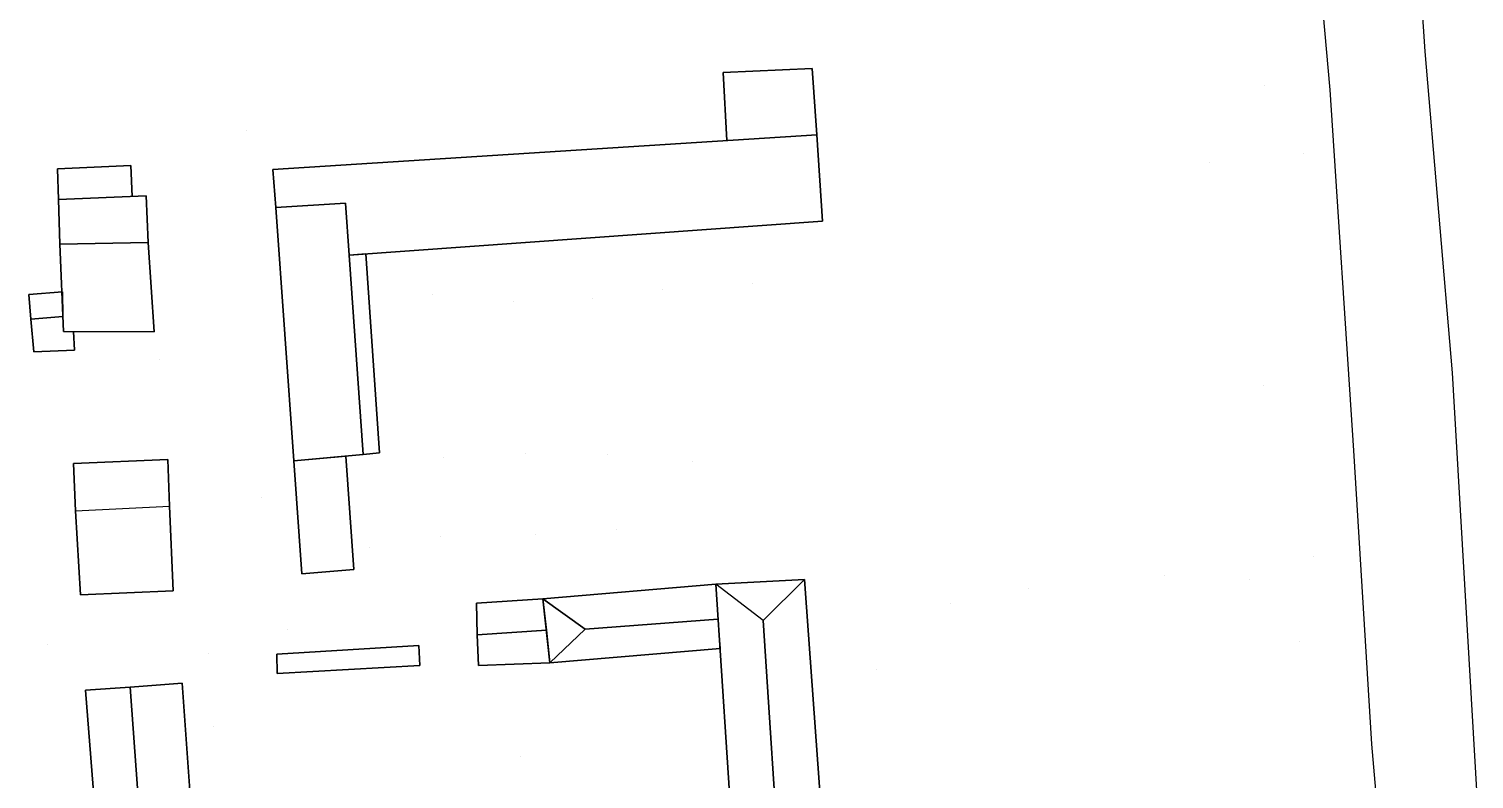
# Model space of a CAD drawing. Extents: x 526713 to 527247, y 149850 to 150411.
# Drawn here: x 526967.5 to 527116.6, y 150135.9 to 150213.2 of the extents above; entities that cross this region are included whole.
import ezdxf

# ---------------------------------------------------------------- set-up
doc = ezdxf.new("R2010")
doc.units = 0
doc.header["$LTSCALE"] = 10
doc.linetypes.add('CONTINU', pattern=[0])
for name, color, linetype in [('ARBRE', 3, 'CONTINU'), ('FACADE', 7, 'CONTINU'), ('TOIT', 1, 'CONTINU'), ('TROTTOIR', 5, 'CONTINU')]:
    doc.layers.add(name, color=color, linetype=linetype)

msp = doc.modelspace()

# ---------------------------------------------------------------- linework, layer by layer
at = {"layer": 'ARBRE'}
for p, q in [((527094.899, 150207.408, 139.857), (527094.899, 150207.408, 134.135734)), ((526989.979, 150202.759, 141.214), (526989.979, 150202.759, 134.333723)), ((527098.976, 150200.425, 140.971), (527098.976, 150200.425, 134.127498)), ((527089.294, 150199.497, 139.186), (527089.294, 150199.497, 134.176345)), ((527009.178, 150185.871, 140.251), (527009.178, 150185.871, 134.301554)), ((527032.821, 150186.343, 139.991), (527032.821, 150186.343, 134.312934)), ((527042.156, 150186.968, 139.555), (527042.156, 150186.968, 134.318479)), ((527017.471, 150185.113, 140.2), (527017.471, 150185.113, 134.303332)), ((527025.637, 150185.396, 139.991), (527025.637, 150185.396, 134.30755)), ((526980.968, 150179.113, 140.946), (526980.968, 150179.113, 134.180463)), ((527094.827, 150176.468, 139.036), (527094.827, 150176.468, 134.187831)), ((527018.694, 150169.433, 139.036), (527018.694, 150169.433, 134.266268)), ((527027.22, 150169.342, 139.069), (527027.22, 150169.342, 134.269745)), ((527010.216, 150168.995, 138.893), (527010.216, 150168.995, 134.261542)), ((527035.905, 150168.59, 139.086), (527035.905, 150168.59, 134.271707)), ((526991.49, 150164.926, 140.628), (526991.49, 150164.926, 134.24367)), ((527009.948, 150160.838, 137.527), (527009.948, 150160.838, 134.241869)), ((527019.725, 150161.125, 139.74), (527019.725, 150161.125, 134.246795)), ((527028.084, 150161.614, 139.74), (527028.084, 150161.614, 134.251591)), ((527002.605, 150159.704, 138.105), (527002.605, 150159.704, 134.235967)), ((527100.025, 150158.839, 148.883), (527100.025, 150158.839, 134.191923)), ((527084.653, 150156.836, 142.513), (527084.653, 150156.836, 134.264656)), ((527093.436, 150156.438, 142.513), (527093.436, 150156.438, 134.228124)), ((527070.641, 150155.499, 142.539), (527070.641, 150155.499, 134.255377)), ((527062.535, 150153.941, 144.248), (527062.535, 150153.941, 134.248128)), ((526994.222, 150151.323, 144.273), (526994.222, 150151.323, 134.276853)), ((526969.457, 150149.767, 141.634), (526969.457, 150149.767, 134.080822)), ((527098.574, 150150.057, 144.6), (527098.574, 150150.057, 134.213698)), ((526985.981, 150148.78, 138.231), (526985.981, 150148.78, 134.141986)), ((527054.906, 150147.206, 140.728), (527054.906, 150147.206, 134.228673)), ((526986.498, 150141.269, 137.611), (526986.498, 150141.269, 134.121449)), ((527018.193, 150138.15, 140.2), (527018.193, 150138.15, 134.191046))]:
    msp.add_line(p, q, dxfattribs=at)
at = {"layer": 'FACADE'}
for points in [[(527048.304, 150209.14, 139.58), (527039.104, 150208.717, 138.742), (527039.104, 150208.717, 134.369302), (527048.304, 150209.14, 134.360447)], [(527039.104, 150208.717, 138.742), (527039.476395, 150201.703146, 138.742), (527039.476395, 150201.703146, 134.352647), (527039.104, 150208.717, 134.369302)], [(527048.771, 150202.297, 139.58), (527048.304, 150209.14, 139.58), (527048.304, 150209.14, 134.360447), (527048.771, 150202.297, 134.3581)], [(526992.661, 150198.712, 141.399), (527048.771, 150202.297, 141.399), (527048.771, 150202.297, 134.3581), (526992.661, 150198.712, 134.325182)], [(527048.771, 150202.297, 141.399), (527049.356, 150193.406, 142.513), (527049.356, 150193.406, 134.337036), (527048.771, 150202.297, 134.3581)], [(526978.004, 150199.148, 137.309), (526970.447, 150198.802, 137.309), (526970.447, 150198.802, 134.094988), (526978.004, 150199.148, 134.211153)], [(526978.145, 150195.958, 137.837), (526978.004, 150199.148, 137.309), (526978.004, 150199.148, 134.211153), (526978.145, 150195.958, 134.201237)], [(526970.447, 150198.802, 137.309), (526970.557, 150195.634, 137.837), (526970.557, 150195.634, 134.084683), (526970.447, 150198.802, 134.094988)], [(526992.953, 150194.807, 141.952), (526992.661, 150198.712, 141.399), (526992.661, 150198.712, 134.325182), (526992.953, 150194.807, 134.315946)], [(526979.584, 150195.997, 140.326), (526970.557, 150195.634, 140.326), (526970.557, 150195.634, 134.084683), (526979.584, 150195.997, 134.223255)], [(526979.806, 150191.217, 141.583), (526979.584, 150195.997, 140.326), (526979.584, 150195.997, 134.223255), (526979.806, 150191.217, 134.20856)], [(526970.557, 150195.634, 140.326), (526970.693, 150191.041, 140.326), (526970.693, 150191.041, 134.069387), (526970.557, 150195.634, 134.084683)], [(527000.172, 150195.262, 141.952), (526992.953, 150194.807, 141.952), (526992.953, 150194.807, 134.315946), (527000.172, 150195.262, 134.320166)], [(526992.953, 150194.807, 137.669), (526994.833, 150168.688, 137.669), (526994.833, 150168.688, 134.254138), (526992.953, 150194.807, 134.315946)], [(527000.532, 150189.899, 142.513), (527000.172, 150195.262, 141.952), (527000.172, 150195.262, 134.320166), (527000.532, 150189.899, 134.307464)], [(527049.356, 150193.406, 142.513), (527000.532, 150189.899, 142.513), (527000.532, 150189.899, 134.307464), (527049.356, 150193.406, 134.337036)], [(526970.693, 150191.041, 141.583), (526979.806, 150191.217, 141.583), (526979.806, 150191.217, 134.20856), (526970.693, 150191.041, 134.069387)], [(526971.078, 150182.015, 139.077), (526970.693, 150191.041, 141.583), (526970.693, 150191.041, 134.069387), (526971.078, 150182.015, 134.041117)], [(526979.811, 150191.213, 141.583), (526980.408, 150181.99, 139.077), (526980.408, 150181.99, 134.182828), (526979.811, 150191.213, 134.20862)], [(527002.247465, 150190.022221, 137.326), (527003.647, 150169.514, 137.326), (527003.647, 150169.514, 134.259939), (527002.247465, 150190.022221, 134.308503)], [(527001.978, 150169.341, 137.669), (527000.532, 150189.899, 137.669), (527000.532, 150189.899, 134.307464), (527001.978, 150169.341, 134.258801)], [(526970.961, 150186.115, 138.214), (526967.499, 150185.856, 138.214), (526967.499, 150185.856, 134.051667), (526970.961, 150186.115, 134.054838)], [(526980.408, 150181.99, 139.077), (526971.078, 150182.015, 139.077), (526971.078, 150182.015, 134.041117), (526980.408, 150181.99, 134.182828)], [(526972.102174, 150182.012256, 138.466), (526972.211, 150180.114, 138.114), (526972.211, 150180.114, 134.051151), (526972.102174, 150182.012256, 134.056673)], [(526972.211, 150180.114, 138.114), (526968.008, 150179.917, 138.114), (526968.008, 150179.917, 134.055136), (526972.211, 150180.114, 134.051151)], [(526994.833, 150168.688, 137.669), (527001.978, 150169.341, 137.669), (527001.978, 150169.341, 134.258801), (526994.833, 150168.688, 134.254138)], [(527000.204977, 150169.178959, 137.142), (527001.011, 150157.473, 137.142), (527001.011, 150157.473, 134.229927), (527000.204977, 150169.178959, 134.257644)], [(527003.647, 150169.514, 137.326), (527001.978, 150169.341, 137.326), (527001.978, 150169.341, 134.258801), (527003.647, 150169.514, 134.259939)], [(526981.836, 150168.838, 140.309), (526972.089, 150168.429, 140.309), (526972.089, 150168.429, 134.039816), (526981.836, 150168.838, 134.154813)], [(526995.652, 150157.043, 137.1), (526994.833, 150168.688, 137.1), (526994.833, 150168.688, 134.254138), (526995.652, 150157.043, 134.226573)], [(527001.011, 150157.473, 137.142), (526995.652, 150157.043, 137.1), (526995.652, 150157.043, 134.226573), (527001.011, 150157.473, 134.229927)], [(527020.511, 150154.443, 139.413), (527038.361, 150155.963, 139.413), (527038.361, 150155.963, 134.242497), (527020.511, 150154.443, 134.231115)], [(527038.361, 150155.963, 143.377), (527047.497, 150156.463, 143.377), (527047.497, 150156.463, 134.247656), (527038.361, 150155.963, 134.242497)], [(527040.687, 150120.242, 143.377), (527038.361, 150155.963, 143.377), (527038.361, 150155.963, 134.242497), (527040.687, 150120.242, 134.157861)], [(527047.497, 150156.463, 143.377), (527050.084, 150120.806, 143.377), (527050.084, 150120.806, 134.163286), (527047.497, 150156.463, 134.247656)], [(526982.382, 150155.279, 139.413), (526972.825, 150154.856, 139.413), (526972.825, 150154.856, 134.050784), (526982.382, 150155.279, 134.111853)], [(527020.511, 150154.443, 138.189), (527013.668, 150154.026, 138.189), (527013.668, 150154.026, 134.227149), (527020.511, 150154.443, 134.231115)], [(527020.511, 150154.443, 139.413), (527021.235, 150147.863, 139.413), (527021.235, 150147.863, 134.215653), (527020.511, 150154.443, 134.231115)], [(527007.722, 150149.654, 136.63), (526993.072, 150148.748, 136.63), (526993.072, 150148.748, 134.205567), (527007.722, 150149.654, 134.21409)], [(526993.106, 150146.769, 136.027), (526993.072, 150148.748, 136.63), (526993.072, 150148.748, 134.205567), (526993.106, 150146.769, 134.200837)], [(527007.722, 150149.654, 136.63), (527007.826, 150147.595, 136.027), (527007.826, 150147.595, 134.209198), (527007.722, 150149.654, 134.21409)], [(527038.792347, 150149.338692, 139.413), (527021.235, 150147.863, 139.413), (527021.235, 150147.863, 134.215653), (527038.792347, 150149.338692, 134.226802)], [(527007.826, 150147.595, 136.027), (526993.106, 150146.769, 136.027), (526993.106, 150146.769, 134.200837), (527007.826, 150147.595, 134.209198)], [(527021.235, 150147.863, 138.189), (527013.887, 150147.581, 138.189), (527013.887, 150147.581, 134.211792), (527021.235, 150147.863, 134.215653)], [(526977.94, 150145.337, 138.315), (526973.346, 150145.03, 137.301), (526973.346, 150145.03, 134.058808), (526977.94, 150145.337, 134.025757)], [(526983.298, 150145.771, 137.795), (526977.94, 150145.337, 139.337), (526977.94, 150145.337, 134.025757), (526983.298, 150145.771, 134.089832)], [(526979.349, 150125.943, 139.337), (526977.94, 150145.337, 139.337), (526977.94, 150145.337, 134.025757), (526979.349, 150125.943, 134.038886)], [(526983.298, 150145.771, 137.795), (526984.686, 150126.502, 137.795), (526984.686, 150126.502, 134.038084), (526983.298, 150145.771, 134.089832)], [(526973.346, 150145.03, 137.301), (526974.883, 150125.431, 137.301), (526974.883, 150125.431, 134.071271), (526973.346, 150145.03, 134.058808)]]:
    msp.add_3dface(points, dxfattribs=at)
at = {"layer": 'FACADE', "invisible_edges": 8}
for points in [[(526967.704, 150183.297, 138.927), (526967.499, 150185.856, 138.214), (526967.499, 150185.856, 134.051667), (526967.704, 150183.297, 134.053264)], [(526967.704, 150183.297, 138.927), (526968.008, 150179.917, 138.114), (526968.008, 150179.917, 134.055136), (526967.704, 150183.297, 134.053264)], [(526972.322, 150163.528, 141.65), (526972.089, 150168.429, 140.309), (526972.089, 150168.429, 134.039816), (526972.322, 150163.528, 134.04401)], [(526982.015, 150164.014, 141.65), (526981.836, 150168.838, 140.309), (526981.836, 150168.838, 134.154813), (526982.015, 150164.014, 134.139297)], [(526972.322, 150163.528, 141.65), (526972.825, 150154.856, 139.413), (526972.825, 150154.856, 134.050784), (526972.322, 150163.528, 134.04401)], [(526982.015, 150164.014, 141.65), (526982.382, 150155.279, 139.413), (526982.382, 150155.279, 134.111853), (526982.015, 150164.014, 134.139297)], [(527013.749, 150150.738, 139.094), (527013.668, 150154.026, 138.189), (527013.668, 150154.026, 134.227149), (527013.749, 150150.738, 134.219301)], [(527013.749, 150150.738, 139.094), (527013.887, 150147.581, 138.189), (527013.887, 150147.581, 134.211792), (527013.749, 150150.738, 134.219301)]]:
    msp.add_3dface(points, dxfattribs=at)
at = {"layer": 'TOIT'}
for points in [[(527048.771, 150202.297, 139.58), (527048.304, 150209.14, 139.58), (527039.104, 150208.717, 138.742), (527039.476395, 150201.703146, 138.742)], [(526978.004, 150199.148, 137.309), (526978.145, 150195.958, 137.837), (526970.557, 150195.634, 137.837), (526970.447, 150198.802, 137.309)], [(526979.811, 150191.213, 141.583), (526979.584, 150195.997, 140.326), (526970.557, 150195.634, 140.326), (526970.693, 150191.041, 140.326)], [(526979.806, 150191.217, 141.583), (526980.408, 150181.99, 139.077), (526971.078, 150182.015, 139.077), (526970.693, 150191.041, 141.583)], [(527000.532, 150189.899, 137.326), (527001.978, 150169.341, 137.326), (527003.647, 150169.514, 137.326), (527002.247465, 150190.022221, 137.326)], [(526970.99, 150183.573, 138.927), (526967.704, 150183.297, 138.927), (526967.499, 150185.856, 138.214), (526970.961, 150186.115, 138.214)], [(527000.204977, 150169.178959, 137.142), (527001.011, 150157.473, 137.142), (526995.652, 150157.043, 137.1), (526994.833, 150168.688, 137.1)], [(526982.015, 150164.014, 141.65), (526981.836, 150168.838, 140.309), (526972.089, 150168.429, 140.309), (526972.322, 150163.528, 141.65)], [(526982.382, 150155.279, 139.413), (526972.825, 150154.856, 139.413), (526972.322, 150163.528, 141.65), (526982.015, 150164.014, 141.65)], [(527038.549, 150152.349, 140.536), (527024.893, 150151.343, 140.536), (527020.511, 150154.443, 139.413), (527038.361, 150155.963, 139.413)], [(527043.249, 150152.214, 144.877), (527038.361, 150155.963, 143.377), (527047.497, 150156.463, 143.377), (527043.249, 150152.214, 144.877)], [(527043.249, 150152.214, 144.877), (527038.361, 150155.963, 143.377), (527040.687, 150120.242, 143.377), (527045.051, 150124.323, 144.877)], [(527043.249, 150152.214, 144.877), (527045.051, 150124.323, 144.877), (527050.084, 150120.806, 143.377), (527047.497, 150156.463, 143.377)], [(527013.749, 150150.738, 139.094), (527013.668, 150154.026, 138.189), (527020.511, 150154.443, 138.189), (527020.884, 150151.215, 139.094)], [(527024.893, 150151.343, 140.536), (527021.235, 150147.863, 139.413), (527020.511, 150154.443, 139.413), (527024.893, 150151.343, 140.536)], [(527038.549, 150152.349, 140.536), (527038.792347, 150149.338692, 139.413), (527021.235, 150147.863, 139.413), (527024.893, 150151.343, 140.536)], [(527020.884, 150151.215, 139.094), (527021.235, 150147.863, 138.189), (527013.887, 150147.581, 138.189), (527013.749, 150150.738, 139.094)], [(527007.722, 150149.654, 136.63), (527007.826, 150147.595, 136.027), (526993.106, 150146.769, 136.027), (526993.072, 150148.748, 136.63)], [(526977.94, 150145.337, 138.315), (526979.349, 150125.943, 138.315), (526974.883, 150125.431, 137.301), (526973.346, 150145.03, 137.301)], [(526977.94, 150145.337, 139.337), (526983.298, 150145.771, 137.795), (526984.686, 150126.502, 137.795), (526979.349, 150125.943, 139.337)]]:
    msp.add_3dface(points, dxfattribs=at)
at = {"layer": 'TOIT', "invisible_edges": 8}
for points in [[(527048.771, 150202.297, 141.399), (526992.661, 150198.712, 141.399), (526992.953, 150194.807, 141.952), (527000.172, 150195.262, 141.952)], [(527000.172, 150195.262, 141.952), (527000.532, 150189.899, 142.513), (527049.356, 150193.406, 142.513), (527048.771, 150202.297, 141.399)], [(526994.833, 150168.688, 137.669), (526992.953, 150194.807, 137.669), (527000.172, 150195.262, 137.669), (527000.532, 150189.899, 137.669)], [(527000.532, 150189.899, 137.669), (527001.978, 150169.341, 137.669), (526994.833, 150168.688, 137.669)], [(526968.008, 150179.917, 138.114), (526967.704, 150183.297, 138.927), (526970.99, 150183.573, 138.927), (526971.078, 150182.015, 138.466)], [(526971.078, 150182.015, 138.466), (526972.102174, 150182.012256, 138.466), (526972.211, 150180.114, 138.114), (526968.008, 150179.917, 138.114)]]:
    msp.add_3dface(points, dxfattribs=at)
at = {"layer": 'TROTTOIR'}
for points in [[(527013.25, 150327.218, 134.066), (527059.742, 150306.795, 134.032), (527083.03, 150296.58, 134.233), (527086.023, 150294.158, 134.233), (527088.543, 150291.549, 134.233), (527090.829, 150288.555, 134.233), (527092.989, 150284.424, 134.233), (527094.017, 150279.274, 134.15), (527094.406, 150275.658, 134.024), (527098.67, 150240.847, 134.024), (527101.702, 150206.934, 134.292), (527104.141, 150169.751, 134.376), (527106.001, 150139.475, 134.2), (527106.886, 150129.186, 134.208)], [(527224.299, 150095.97, 134.485), (527226.081, 150070.493, 134.502), (527225.893, 150069.714, 134.485), (527225.338, 150068.619, 134.468), (527224.161, 150067.928, 134.451), (527222.446, 150067.399, 134.451), (527207.782, 150066.156, 134.267), (527180.292, 150064.819, 134.259), (527142.015, 150062.456, 134.259), (527123.622, 150061.046, 134.225), (527122.495, 150061.541, 134.225), (527121.84, 150062.347, 134.225), (527121.553, 150063.015, 134.225), (527121.204, 150065.206, 134.225), (527118.099, 150114.043, 134.175), (527117.105, 150130.607, 134.192), (527114.332, 150177.758, 134.334), (527111.516, 150210.891, 134.326), (527110.508, 150225.788, 134.326)]]:
    msp.add_polyline3d(points, dxfattribs=at)

doc.saveas('drawing.dxf')
